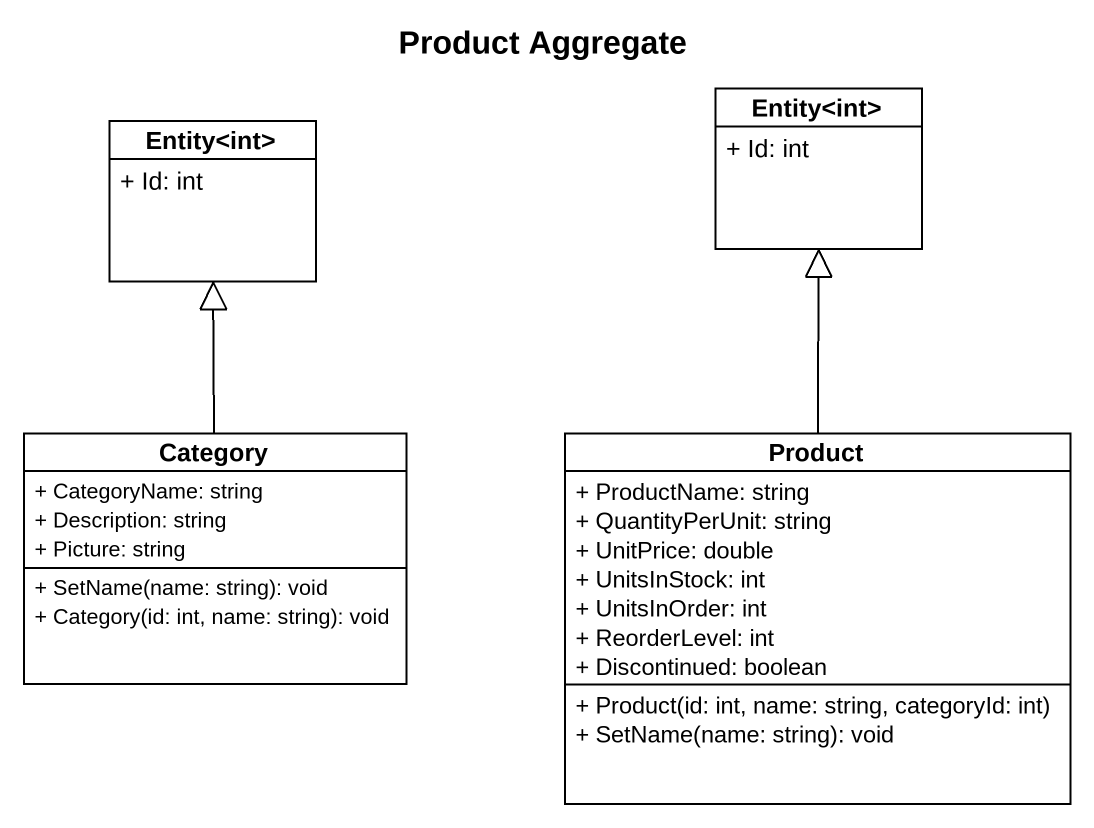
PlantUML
@startuml
title Product Aggregate
hide circle
hide empty members
skinparam classAttributeIconSize 0
class "Entity<int>" as Entity_int {
  + Id: int
}
class "Entity<int>" as Entity_int_2 {
  + Id: int
}
class Category {
  + CategoryName: string
  + Description: string
  + Picture: string
  + SetName(name: string): void
  + Category(id: int, name: string): void
}
class Product {
  + ProductName: string
  + QuantityPerUnit: string
  + UnitPrice: double
  + UnitsInStock: int
  + UnitsInOrder: int
  + ReorderLevel: int
  + Discontinued: boolean
  + Product(id: int, name: string, categoryId: int)
  + SetName(name: string): void
}
Category -up-|> Entity_int
Product -up-|> Entity_int_2
@enduml
